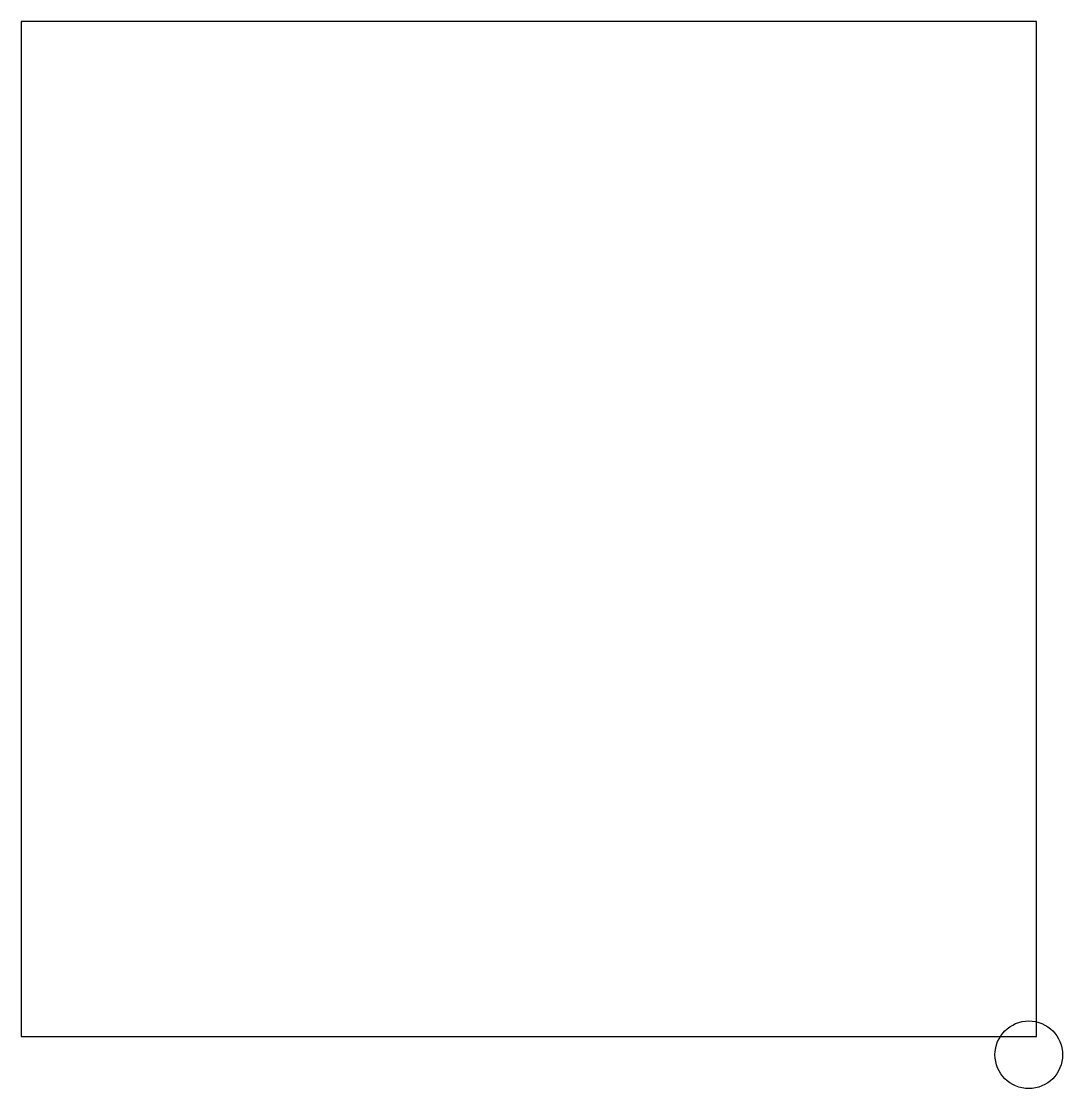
# Model space of a CAD drawing. Extents: x -23.9 to -11.6, y 8.1 to 20.7.
import ezdxf

# ---------------------------------------------------------------- set-up
doc = ezdxf.new("R2010")
doc.units = 0
doc.header["$MEASUREMENT"] = 0
doc.layers.add('(Unsaved)_Sketch2', color=7, linetype='Continuous')
doc.layers.add('(Unsaved)_Sketch3', color=7, linetype='Continuous')

msp = doc.modelspace()

# ---------------------------------------------------------------- linework, layer by layer
at = {"layer": '(Unsaved)_Sketch2'}
for p, q in [((-11.911, 20.715, 10), (-23.911, 20.715, 10)), ((-23.911, 20.715, 10), (-23.911, 8.715, 10)), ((-11.911, 8.715, 10), (-11.911, 20.715, 10)), ((-23.911, 8.715, 10), (-11.911, 8.715, 10))]:
    msp.add_line(p, q, dxfattribs=at)
at = {"layer": '(Unsaved)_Sketch3'}
msp.add_circle((-12, 8.5, 10), 0.4, dxfattribs=at)

doc.saveas('drawing.dxf')
